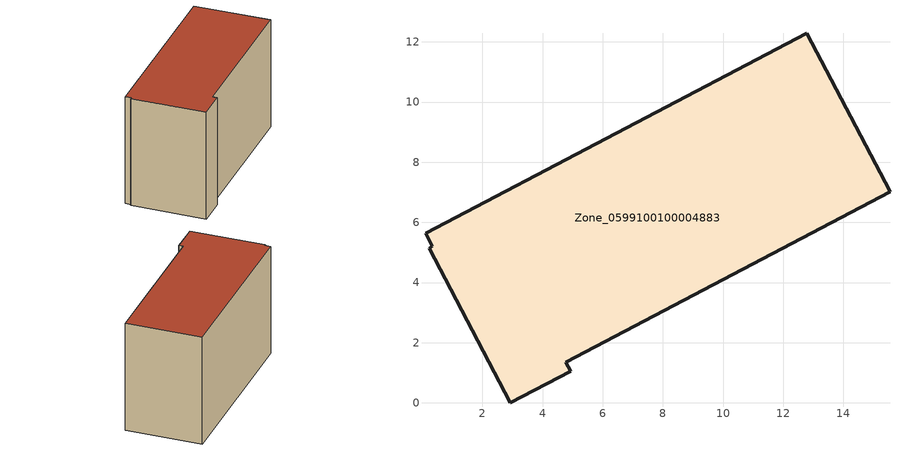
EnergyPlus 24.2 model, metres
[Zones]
Zone_0599100100004883
 floor ground (C_G): 12.77,12.29 15.55,7.01 4.78,1.36 4.93,1.05 2.92,0 0.23,5.14 0.34,5.2 0.11,5.64 z0
 wall outside (C_F): 15.55,7.01 12.77,12.29 0.11,5.64 0.34,5.2 0.23,5.14 2.92,0 4.93,1.05 4.78,1.36 15.55,7.01 z0:8.84
 roof outside (C_R): 0.34,5.2 0.23,5.14 2.92,0 4.93,1.05 4.78,1.36 15.55,7.01 12.77,12.29 0.11,5.64 z8.84
[BUILDING]
Pand.0599100100004883: North Axis=0; Terrain=City; Loads Convergence Tolerance Value=0.04; Temperature Convergence Tolerance Value=0.4; Solar Distribution=FullExterior; Maximum Number of Warmup Days=25; Minimum Number of Warmup Days=1
[Site:Location]
Rotterdam.The.Hague.AP_ZH_NLD Design_Conditions: Latitude=51.96; Longitude=4.45; Time Zone=1; Elevation=-4.5
[SITE:GROUNDTEMPERATURE:BUILDINGSURFACE]
18, 18, 18, 18, 18, 18, 18, 18, 18, 18, 18, 18
[MATERIAL] Thermal Absorptance=0.9; Solar Absorptance=0.7; Visible Absorptance=0.7
Name | Roughness | Thickness | Conductivity | Density | Specific Heat
G.TC.2006-2014 | MediumSmooth | 0.15 | 0.06 | 540 | 1210
F.TC.2006-2014 | Rough | 0.3 | 0.12 | 1920 | 840
R.TC.2006-2014 | MediumRough | 0.2 | 0.08 | 1500 | 1000
[CONSTRUCTION]
C_G: G.TC.2006-2014
C_F: F.TC.2006-2014
C_R: R.TC.2006-2014
[ZONE]
Zone_0599100100004883: Type=1; Multiplier=1; Ceiling Height=Autocalculate; Volume=Autocalculate; Floor Area=autocalculate; Part of Total Floor Area=Yes
[ZONEINFILTRATION:DESIGNFLOWRATE]
Infil_Zone_0599100100004883: Zone or ZoneList or Space or SpaceList=Zone_0599100100004883; Schedule=AlwaysOn; Design Flow Rate Calculation Method=Flow/Area; Flow Rate per Floor Area=0.0015; Constant Term Coefficient=1; Temperature Term Coefficient=0; Velocity Term Coefficient=0; Velocity Squared Term Coefficient=0
[HVACTEMPLATE:ZONE:IDEALLOADSAIRSYSTEM]
Zone_0599100100004883: Maximum Heating Supply Air Temperature=50; Minimum Cooling Supply Air Temperature=13; Maximum Heating Supply Air Humidity Ratio=0.0156; Minimum Cooling Supply Air Humidity Ratio=0.0077; Heating Limit=NoLimit; Cooling Limit=NoLimit; Dehumidification Control Type=ConstantSensibleHeatRatio; Cooling Sensible Heat Ratio=0.7; Dehumidification Setpoint=60; Humidification Control Type=None; Humidification Setpoint=30; Outdoor Air Method=None; Outdoor Air Flow Rate per Person=0.00944; Outdoor Air Flow Rate per Zone Floor Area=0; Outdoor Air Flow Rate per Zone=0; Demand Controlled Ventilation Type=None; Outdoor Air Economizer Type=NoEconomizer; Heat Recovery Type=None; Sensible Heat Recovery Effectiveness=0.7; Latent Heat Recovery Effectiveness=0.65
[ZONECONTROL:THERMOSTAT]
ThermostatControl_Zone_0599100100004883: Zone or ZoneList=Zone_0599100100004883; Control Type Schedule=DualSetpointControlType; Control 1=Thermostat_Zone_0599100100004883; Temperature Difference Between Cutout And Setpoint=0
[THERMOSTATSETPOINT:DUALSETPOINT]
Thermostat_Zone_0599100100004883: Heating Setpoint Temperature Schedule=HeatingSetpoint_Zone_0599100100004883; Cooling Setpoint Temperature Schedule=CoolingSetpoint_Zone_0599100100004883
[SCHEDULE:COMPACT]
HeatingSetpoint_Zone_0599100100004883: Through: 12/31, For: AllDays, Until: 24:00, 21
CoolingSetpoint_Zone_0599100100004883: Through: 12/31, For: AllDays, Until: 24:00, 24
DualSetpointControlType: Through: 12/31, For: AllDays, Until: 24:00, 4
AlwaysOn: Through: 12/31, For: AllDays, Until: 24:00, 1
